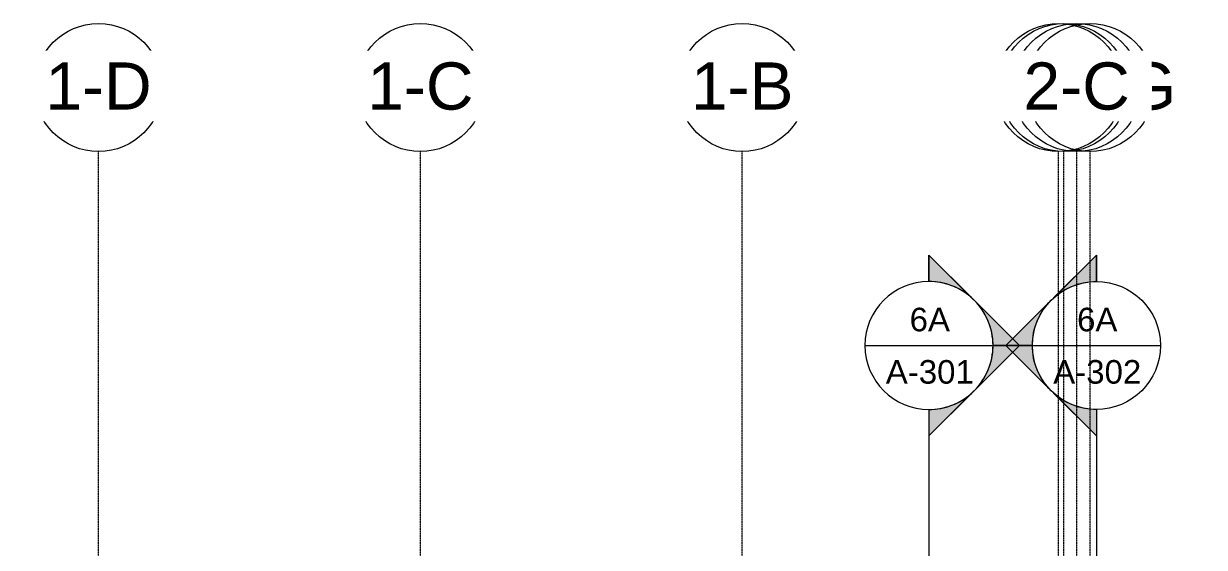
# Model space of a CAD drawing. Header units: inches. Extents: x 21386 to 98546, y -290 to 853.
# Drawn here: x 32139 to 33024, y 442 to 835 of the extents above; entities that cross this region are included whole.
import ezdxf

# ---------------------------------------------------------------- set-up
doc = ezdxf.new("R2010")
doc.units = ezdxf.units.IN
doc.header["$MEASUREMENT"] = 0
doc.linetypes.add('Grid Line 1_2_', pattern=[0.875, 0.5, -0.125, 0.125, -0.125])
for name, color, linetype, lineweight in [('G-ANNO-SYMB', 111, 'Continuous', 9), ('S-GRID', 1, 'Continuous', 9), ('S-GRID-IDEN', 1, 'Continuous', 9)]:
    doc.layers.add(name, color=color, linetype=linetype, lineweight=lineweight)
doc.styles.add('Arial_2', font='arial.ttf', dxfattribs={"height": 35.407186})
doc.styles.add('Arial_3', font='arial.ttf', dxfattribs={"height": 17.703593})

# ---------------------------------------------------------------- blocks, each defined once
blk = doc.blocks.new('Grid - Grid Head - Circle-14747-Building Section - North_South looking East _ Fitness Center')
at = {"layer": 'S-GRID-IDEN'}
blk.add_circle((21143.8, 786.66), 48, dxfattribs=at)
blk = doc.blocks.new('Section - Section Head - Filled-1526-Building Section - North_South looking East _ Fitness Center')
at = {"layer": 'G-ANNO-SYMB'}
h = blk.add_hatch(color=256, dxfattribs=at)
edge = h.paths.add_edge_path(flags=0)
edge.add_arc((22248.83, 593.16), 48.06, 47.9216, 90)
edge.add_line((22248.83, 641.22), (22248.83, 661.04))
edge.add_line((22248.83, 661.04), (22281.04, 628.83))
h = blk.add_hatch(color=256, dxfattribs=at)
edge = h.paths.add_edge_path(flags=0)
edge.add_line((22282.77, 627.1), (22316.72, 593.16))
edge.add_line((22316.72, 593.16), (22296.83, 593.16))
edge.add_arc((22248.83, 593.16), 48, 360, 405)
h = blk.add_hatch(color=256, dxfattribs=at)
edge = h.paths.add_edge_path(flags=0)
edge.add_arc((22248.83, 593.16), 48, 315, 360)
edge.add_line((22296.83, 593.16), (22316.72, 593.16))
edge.add_line((22316.72, 593.16), (22282.77, 559.22))
h = blk.add_hatch(color=256, dxfattribs=at)
edge = h.paths.add_edge_path(flags=0)
edge.add_line((22281.04, 557.48), (22248.83, 525.27))
edge.add_line((22248.83, 525.27), (22248.83, 545.09))
edge.add_arc((22248.83, 593.16), 48.06, 270, 312.0784)
for p, q in [((22316.72, 593.16), (22248.83, 661.04)), ((22248.83, 641.16), (22248.83, 661.04)), ((22281.04, 628.83), (22248.83, 661.04)), ((22248.83, 661.04), (22248.83, 641.22)), ((22316.72, 593.16), (22282.77, 627.1)), ((22316.72, 593.16), (22248.83, 525.27)), ((22282.77, 559.22), (22316.72, 593.16)), ((22296.83, 593.16), (22316.72, 593.16)), ((22316.72, 593.16), (22296.83, 593.16)), ((22248.83, 525.27), (22281.04, 557.48)), ((22248.83, 545.16), (22248.83, 525.27)), ((22248.83, 545.09), (22248.83, 525.27))]:
    blk.add_line(p, q, dxfattribs=at)
for radius, start, end in [(48, 90, 270), (48.06, 47.9216, 90), (48, 270, 90), (48, 360, 45), (48, 315, 360), (48.06, 270, 312.0784)]:
    blk.add_arc((22248.83, 593.16), radius, start, end, dxfattribs=at)

msp = doc.modelspace()

# ---------------------------------------------------------------- linework, layer by layer
at = {"layer": 'G-ANNO-SYMB'}
for p, q in [((32769.78, 593.16), (32865.78, 593.16)), ((32895.31, 593.16), (32991.31, 593.16)), ((32817.78, 545.16), (32817.78, -79.66)), ((32943.31, 545.16), (32943.31, -79.66))]:
    msp.add_line(p, q, dxfattribs=at)
at = {"layer": 'S-GRID', "linetype": 'Grid Line 1_2_'}
for p, q in [((32195.25, -273.16), (32195.25, 738.66)), ((32195.25, -273.16), (32195.25, 738.66)), ((32436.5, -273.16), (32436.5, 738.66)), ((32436.5, -273.16), (32436.5, 738.66)), ((32677.75, -273.16), (32677.75, 738.66)), ((32677.75, -273.16), (32677.75, 738.66)), ((32915, -273.16), (32915, 738.66)), ((32919, -273.16), (32919, 738.66)), ((32928.5, -273.16), (32928.5, 738.66)), ((32928.5, -273.16), (32928.5, 738.66)), ((32938.5, -273.16), (32938.5, 738.66))]:
    msp.add_line(p, q, dxfattribs=at)

# ---------------------------------------------------------------- block references
at = {"layer": 'G-ANNO-SYMB'}
msp.add_blockref('Section - Section Head - Filled-1526-Building Section - North_South looking East _ Fitness Center', (10568.95, 0), dxfattribs=at)
at = {"layer": 'G-ANNO-SYMB', "extrusion": (0, 0, -1)}
msp.add_blockref('Section - Section Head - Filled-1526-Building Section - North_South looking East _ Fitness Center', (-55192.14, 0), dxfattribs=at)
at = {"layer": 'S-GRID-IDEN'}
for p in [(11051.45, 0), (11292.7, 0), (11533.95, 0), (11775.2, 0)]:
    msp.add_blockref('Grid - Grid Head - Circle-14747-Building Section - North_South looking East _ Fitness Center', p, dxfattribs=at)

# ---------------------------------------------------------------- texts
at = {"layer": 'G-ANNO-SYMB', "char_height": 17.704, "attachment_point": 2, "line_spacing_factor": 0.938532, "style": 'Arial_3'}
for s, insert, width in [('6A', (32818.4, 621.5), 36.072), ('6A', (32943.92, 621.5), 36.072), ('A-301', (32818.4, 582.22), 78.624), ('A-302', (32943.92, 582.22), 78.624)]:
    msp.add_mtext(s, dxfattribs=dict(at, insert=insert, width=width))

# ---------------------------------------------------------------- next in the draw order: texts
at = {"layer": 'S-GRID-IDEN', "char_height": 35.407, "width": 85.104, "attachment_point": 2, "line_spacing_factor": 0.938532, "style": 'Arial_2', "bg_fill": 3, "box_fill_scale": 1.25, "bg_fill_color": 0, "bg_fill_transparency": 0}
for s, insert in [('3-6', (32195.24, 805.53)), ('3-5', (32436.49, 805.53)), ('3-4', (32677.74, 805.53)), ('3-3', (32918.99, 805.53))]:
    msp.add_mtext(s, dxfattribs=dict(at, insert=insert))

# ---------------------------------------------------------------- next in the draw order: block references
at = {"layer": 'S-GRID-IDEN'}
for p in [(11051.45, 0), (11292.7, 0), (11533.95, 0), (11771.2, 0)]:
    msp.add_blockref('Grid - Grid Head - Circle-14747-Building Section - North_South looking East _ Fitness Center', p, dxfattribs=at)

# ---------------------------------------------------------------- next in the draw order: texts
at = {"layer": 'S-GRID-IDEN', "char_height": 35.407, "attachment_point": 2, "line_spacing_factor": 0.938532, "style": 'Arial_2', "bg_fill": 3, "box_fill_scale": 1.25, "bg_fill_color": 0, "bg_fill_transparency": 0}
for s, insert, width in [('1-D', (32195.24, 805.53), 94.608), ('1-C', (32436.49, 805.53), 94.608), ('1-B', (32677.74, 805.53), 91.584), ('3-3.G', (32914.99, 805.53), 147.312)]:
    msp.add_mtext(s, dxfattribs=dict(at, insert=insert, width=width))

# ---------------------------------------------------------------- next in the draw order: block references
at = {"layer": 'S-GRID-IDEN'}
msp.add_blockref('Grid - Grid Head - Circle-14747-Building Section - North_South looking East _ Fitness Center', (11784.7, 0), dxfattribs=at)

# ---------------------------------------------------------------- next in the draw order: texts
at = {"layer": 'S-GRID-IDEN', "insert": (32928.49, 805.53), "char_height": 35.407, "width": 91.584, "attachment_point": 2, "line_spacing_factor": 0.938532, "style": 'Arial_2', "bg_fill": 3, "box_fill_scale": 1.25, "bg_fill_color": 0, "bg_fill_transparency": 0}
msp.add_mtext('1-A', dxfattribs=at)

# ---------------------------------------------------------------- next in the draw order: block references
at = {"layer": 'S-GRID-IDEN'}
msp.add_blockref('Grid - Grid Head - Circle-14747-Building Section - North_South looking East _ Fitness Center', (11794.7, 0), dxfattribs=at)

# ---------------------------------------------------------------- next in the draw order: texts
at = {"layer": 'S-GRID-IDEN', "insert": (32938.49, 805.53), "char_height": 35.407, "width": 153.792, "attachment_point": 2, "line_spacing_factor": 0.938532, "style": 'Arial_2', "bg_fill": 3, "box_fill_scale": 1.25, "bg_fill_color": 0, "bg_fill_transparency": 0}
msp.add_mtext('1-A.G', dxfattribs=at)

# ---------------------------------------------------------------- next in the draw order: block references
at = {"layer": 'S-GRID-IDEN'}
msp.add_blockref('Grid - Grid Head - Circle-14747-Building Section - North_South looking East _ Fitness Center', (11784.7, 0), dxfattribs=at)

# ---------------------------------------------------------------- next in the draw order: texts
at = {"layer": 'S-GRID-IDEN', "insert": (32928.49, 805.53), "char_height": 35.407, "width": 94.608, "attachment_point": 2, "line_spacing_factor": 0.938532, "style": 'Arial_2', "bg_fill": 3, "box_fill_scale": 1.25, "bg_fill_color": 0, "bg_fill_transparency": 0}
msp.add_mtext('2-C', dxfattribs=at)

doc.saveas('drawing.dxf')
